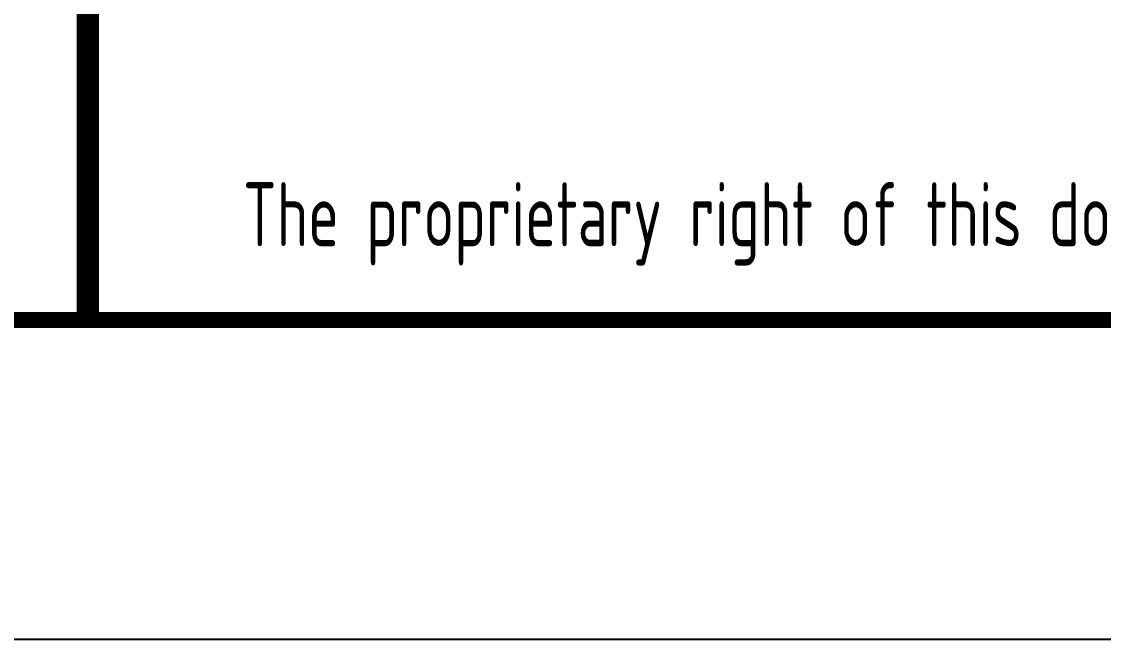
# Model space of a CAD drawing. Extents: x 9732137 to 18866768, y -962146 to 246094.
# Drawn here: x 9809503 to 9811196, y -648106 to -647140 of the extents above; entities that cross this region are included whole.
import ezdxf
from ezdxf.enums import TextEntityAlignment as Align

# ---------------------------------------------------------------- set-up
doc = ezdxf.new("R2010")
doc.units = 0
doc.header["$LTSCALE"] = 1000
doc.layers.get('0').update_dxf_attribs({"linetype": 'CONTINUOUS'})
doc.layers.add('BORDER', color=7, linetype='CONTINUOUS')
doc.styles.add('TSSD_Rein', font='Tssdeng.shx', dxfattribs={"width": 0.7, "bigfont": 'hztxt.shx'})

msp = doc.modelspace()

# ---------------------------------------------------------------- linework, layer by layer
msp.add_line((9809606.8, -647605.9), (9818606.8, -647605.9))
msp.add_lwpolyline([(9818606.8, -644606.3, 35, 35, 0), (9809606.8, -644606.3, 35, 35, 0), (9809606.8, -647606.3, 0, 0, 0)], format="xyseb")
at = {"const_width": 35}
msp.add_lwpolyline([(9809606.8, -644606.3), (9809606.8, -647606.3)], dxfattribs=at)
at = {"layer": 'BORDER'}
msp.add_lwpolyline([(9777056.8, -648106.3), (9777056.8, -618406.3), (9819106.8, -618406.3), (9819106.8, -648106.3)], close=True, dxfattribs=at)
at = {"layer": 'BORDER', "const_width": 25}
msp.add_lwpolyline([(9778306.8, -647606.3), (9778306.8, -618906.3), (9818606.8, -618906.3), (9818606.8, -647606.3)], close=True, dxfattribs=at)

# ---------------------------------------------------------------- texts
at = {"style": 'TSSD_Rein', "width": 0.7}
msp.add_text('The proprietary right of this document belongs to Anhui Huadong Chemical And Medical Engineering  Co.,Ltd.  and any replication or transfer to the 3rd. side is forbidden without its permission. ', height=100, dxfattribs=at).set_placement((9813980, -647455.9), align=Align.MIDDLE)

doc.saveas('drawing.dxf')
